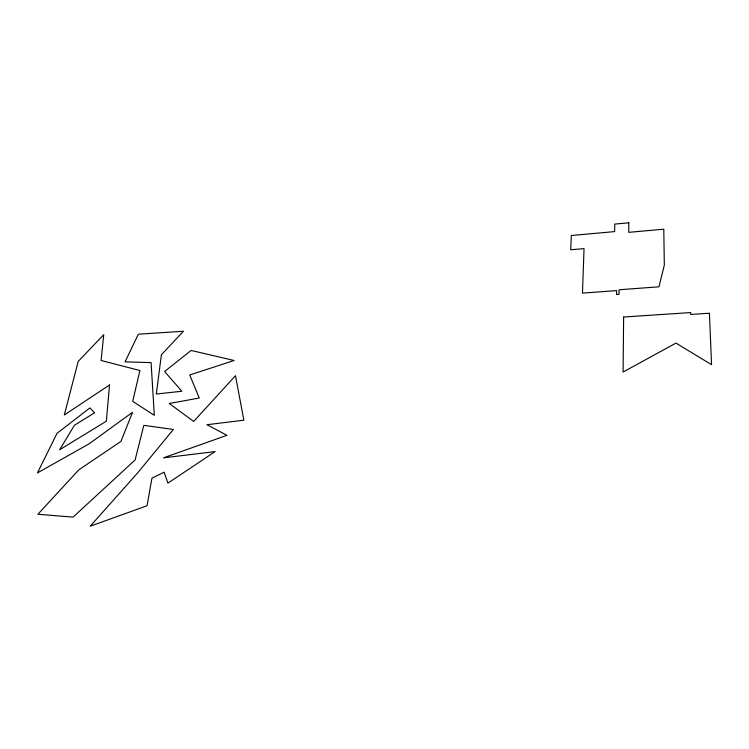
<?xml version="1.0" encoding="UTF-8"?>
<svg xmlns="http://www.w3.org/2000/svg" width="749" height="749" viewBox="0 0 749 749"><rect width="100%" height="100%" fill="white"/><g stroke="black" fill="none" stroke-linecap="round" stroke-linejoin="round"><path stroke-width="1.12" d="M628.804 222.79L628.739 232.34L663.792 229.194L664.316 265.137L658.951 286.811L619.077 289.769L619.02 294.329L616.539 294.507L616.596 290.603L582.469 293.121L584.042 248.621L570.701 249.773L571.328 235.504L614.648 231.6L614.77 224.082L628.804 222.79M623.636 317.024L623.084 372.028L675.972 343.098L711.55 364.679L709.425 313.204L690.747 314.44L690.69 312.567L623.636 317.024M109.532 384.977L106.349 421.21L59.639 449.774L74.432 425.273L94.552 412.802L89.936 407.924L57.008 433.334L37.45 472.909L88.972 443.904L132.517 412.306L120.963 441.376L78.729 469.913L37.899 514.254L73.074 517.128L135.12 459.952L143.836 425.348L173.365 429.467L137.657 472.891L90.217 526.21L147.038 505.753L151.953 478.171L164.115 472.16L167.916 483.124L215.122 451.591L163.432 457.864L226.956 435.3L206.921 424.72L243.865 420.189L235.458 375.708L193.682 421.453L169.274 403.496L199.262 398.028L189.722 374.968L234.128 360.494L191.107 350.457L164.593 371.504L181.857 391.268L156.316 394.011L161.391 354.773L183.439 331.245L138.359 334.204L125.046 361.851L151.092 362.619L154.313 415.349L132.704 401.361L139.885 370.53L101.087 360.475L103.746 334.644L78.196 361.421L64.32 414.974L109.532 384.977"/></g></svg>
